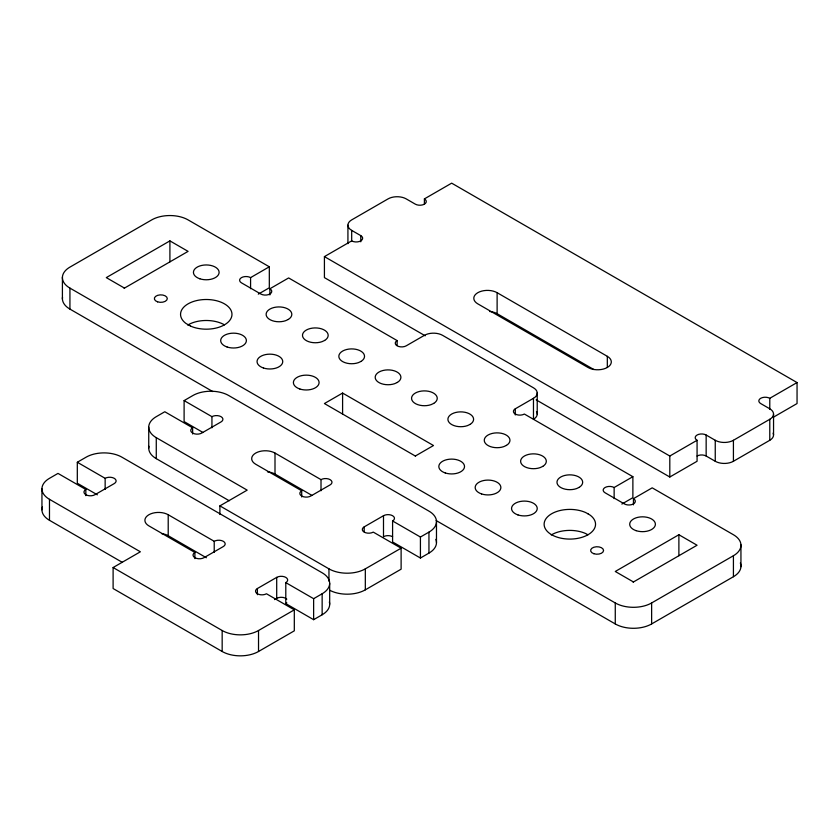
<?xml version="1.0" encoding="UTF-8"?>
<svg xmlns="http://www.w3.org/2000/svg" width="839" height="839" viewBox="0 0 839 839"><rect width="100%" height="100%" fill="white"/><g stroke="black" fill="none" stroke-linecap="round" stroke-linejoin="round"><path stroke-width="1.26" d="M124.141 288.291L188.083 251.375L169.908 240.887L106.291 277.615L124.466 288.102M536.478 411.529A12.858 7.425 0 0 1 533.468 419.29L533.468 398.305A12.858 7.425 0 0 0 533.468 387.807L442.583 335.338A12.858 7.425 0 0 0 424.398 335.338L406.223 345.825A6.429 3.713 0 0 1 397.13 345.825A6.429 3.713 0 0 1 397.13 340.582L288.637 277.94L269.885 288.763A6.429 3.713 0 0 1 269.885 294.007A6.429 3.713 0 0 1 260.803 294.007L241.485 282.858A6.429 3.713 0 0 1 241.485 277.615A6.429 3.713 0 0 1 250.578 277.615L269.319 266.792L269.319 287.777L258.297 294.143M425.205 335.799L324.42 277.615L324.42 256.619L351.688 240.877A6.429 3.713 0 0 0 360.78 240.877A6.429 3.713 0 0 0 360.78 235.633L351.688 230.389A12.858 7.425 0 0 1 351.688 219.891L388.048 198.895A12.858 7.425 0 0 1 406.223 198.895L415.315 204.15A6.429 3.713 0 0 0 424.398 204.15A6.429 3.713 0 0 0 424.398 198.895L451.665 183.154L797.05 382.563L797.05 403.549L773.055 417.403M97.355 494.821L77.314 483.243L77.314 462.258L86.407 457.014A25.306 14.609 0 0 1 122.19 457.339L322.145 572.785A25.705 14.84 0 0 1 322.145 593.771L322.145 614.767L313.629 619.685L285.795 603.608L285.795 582.623A6.429 3.713 0 0 0 285.795 577.379A6.429 3.713 0 0 0 276.702 577.379L257.395 588.527L257.395 594.704M203.038 432.515L184.108 421.587L184.108 400.602L193.201 395.347A25.306 14.609 0 0 1 228.984 395.683L428.949 511.129A25.705 14.84 0 0 1 428.949 532.115L428.949 553.1L420.423 558.029L392.589 541.952L392.589 520.967A6.429 3.713 0 0 0 392.589 515.712A6.429 3.713 0 0 0 383.496 515.712L364.189 526.871A6.429 3.713 0 0 0 364.189 532.115A6.429 3.713 0 0 0 373.271 532.115L401.115 548.182L401.115 569.178L365.322 589.838A25.705 14.84 0 0 1 329.549 590.163M415.315 456.028L433.49 445.53L342.595 393.061L324.42 403.549L415.536 456.154M257.395 588.527A6.429 3.713 0 0 0 257.395 593.771A6.429 3.713 0 0 0 266.477 593.771L294.311 609.848L294.311 630.834L258.527 651.494A25.705 14.84 0 0 1 222.167 651.494L113.108 588.527L113.108 567.531L140.365 551.789L49.48 499.32A25.705 14.84 0 0 1 49.48 478.324L57.996 473.406L85.84 489.483L85.84 495.65M219.902 514.517L219.902 505.875L247.169 490.133L156.274 437.664A25.705 14.84 0 0 1 156.274 416.668L164.801 411.75L192.634 427.817L192.634 433.994M515.293 414.969L515.293 408.803L533.468 398.305M274.563 599.602L276.702 598.364A6.429 3.713 0 0 1 286.812 599.13M113.108 567.531L222.167 630.509A25.705 14.84 0 0 0 258.527 630.509L294.311 609.848M285.795 582.623L313.629 598.689L322.145 593.771M219.902 505.875L328.961 568.852A25.705 14.84 0 0 0 365.322 568.852L401.115 548.182M392.589 520.967L420.423 537.033L428.949 532.115M436.133 520.526L615.27 623.943A25.705 14.84 0 0 0 651.63 623.943L733.422 576.718L733.422 555.733A25.705 14.84 0 0 0 733.422 534.737L652.197 487.837L633.445 498.66A6.429 3.713 0 0 1 633.445 503.914A6.429 3.713 0 0 1 624.363 503.914L605.045 492.755A6.429 3.713 0 0 1 605.045 487.511A6.429 3.713 0 0 1 614.138 487.511L632.879 476.688L632.879 497.674L621.856 504.05M324.42 256.619L669.805 456.028L697.073 440.286A6.429 3.713 0 0 1 697.073 435.032A6.429 3.713 0 0 1 706.155 435.032L715.248 440.286A12.858 7.425 0 0 0 733.422 440.286L769.783 419.29A12.858 7.425 0 0 0 769.783 408.803L760.69 403.549A6.429 3.713 0 0 1 760.69 398.305A6.429 3.713 0 0 1 769.783 398.305L797.05 382.563M536.184 399.867L669.805 477.013L697.073 461.272L697.073 440.286M697.073 456.028A6.429 3.713 0 0 1 706.155 456.028L715.248 461.272A12.858 7.425 0 0 0 733.422 461.272L769.783 440.286A12.858 7.425 0 0 0 773.107 433.113M633.13 582.151L697.062 545.235L678.887 534.737L615.27 571.474L633.445 581.962M269.319 266.792L188.083 219.891A25.705 14.84 0 0 0 151.733 219.891L69.931 267.117A25.705 14.84 0 0 0 69.931 288.102L615.27 602.958A25.705 14.84 0 0 0 651.63 602.958L733.422 555.733M587.94 534.779L585.58 533.51A25.705 14.84 0 0 0 551.265 534.957M497.118 292.696L607.321 356.323A13.655 7.887 0 0 1 607.321 367.472A13.655 7.887 0 0 1 588.003 367.472L477.8 303.854A13.655 7.887 0 0 1 477.8 292.696A13.655 7.887 0 0 1 497.118 292.696L497.118 313.692L593.823 369.527M632.879 476.688L524.375 414.047A6.429 3.713 0 0 1 515.293 414.047A6.429 3.713 0 0 1 515.293 408.803M62.516 297.205A25.705 14.84 0 0 0 69.931 309.098L212.781 391.572M184.108 400.602L211.942 416.668A6.429 3.713 0 0 1 221.035 416.668A6.429 3.713 0 0 1 221.035 421.923L201.717 433.071A6.429 3.713 0 0 1 192.634 433.071A6.429 3.713 0 0 1 192.634 427.817M275.003 453.07L321.012 479.635A6.429 3.713 0 0 1 330.105 479.635A6.429 3.713 0 0 1 330.105 484.89L310.787 496.038A6.429 3.713 0 0 1 301.704 496.038A6.429 3.713 0 0 1 301.704 490.794L255.685 464.229A13.655 7.887 0 0 1 255.685 453.07A13.655 7.887 0 0 1 275.003 453.07L275.003 474.066L312.035 495.45M148.943 446.296A25.705 14.84 0 0 0 156.274 458.65L229.215 500.757M77.314 462.258L105.148 478.324A6.429 3.713 0 0 1 114.24 478.324A6.429 3.713 0 0 1 114.24 483.579L94.922 494.727A6.429 3.713 0 0 1 85.84 494.727A6.429 3.713 0 0 1 85.84 489.483M168.209 514.737L214.218 541.302A6.429 3.713 0 0 1 223.31 541.302A6.429 3.713 0 0 1 223.31 546.546L203.992 557.694A6.429 3.713 0 0 1 194.9 557.694A6.429 3.713 0 0 1 194.9 552.45L148.891 525.885A13.655 7.887 0 0 1 148.891 514.737A13.655 7.887 0 0 1 168.209 514.737L168.209 535.722L206.363 557.757M42.401 507.029A25.705 14.84 0 0 0 49.48 520.306L122.421 562.413M773.548 414.047L773.548 435.032M769.783 398.305L769.783 409.422M769.783 419.29L769.783 440.286M740.942 544.763L740.942 566.692M733.422 440.286L733.422 461.272M715.248 440.286L715.248 461.272M706.155 435.032L706.155 456.028M678.887 534.737L678.887 555.733M669.805 456.028L669.805 477.013M651.63 602.958L651.63 623.943M633.445 498.66L633.445 504.837M615.27 602.958L615.27 623.943M614.138 487.511L614.138 498.628M607.321 356.323L607.321 367.44M537.222 392.82L537.222 414.277M436.479 521.617L436.479 542.613M424.398 198.895L424.398 203.835M420.423 537.033L420.423 558.029M397.13 340.582L397.13 345.521M383.496 515.712L383.496 536.708A6.429 3.713 0 0 1 392.589 536.708M365.322 568.852L365.322 589.838M364.189 526.871L364.189 531.811M360.78 235.633L360.78 241.81M351.688 230.389L351.688 241.496M347.923 225.135L347.923 243.656M342.595 393.061L342.595 414.047M329.675 583.283L329.675 604.269M328.961 568.852L328.961 581.196M321.012 479.635L321.012 490.752M313.629 598.689L313.629 619.685M301.704 490.794L301.704 496.961M276.702 577.379L276.702 598.364M269.885 288.763L269.885 294.94M258.527 630.509L258.527 651.494M250.578 277.615L250.578 288.721M222.167 630.509L222.167 651.494M214.218 541.302L214.218 552.408M211.942 416.668L211.942 427.785M194.9 552.45L194.9 558.627M169.908 240.887L169.908 261.873M156.274 437.664L156.274 458.65M148.744 427.166L148.744 448.152M105.148 478.324L105.148 489.441M69.931 288.102L69.931 309.098M62.411 277.143L62.411 299.072M49.48 499.32L49.48 520.306M41.95 488.822L41.95 509.818M489.588 311.479A13.655 7.887 0 0 1 497.118 313.692M329.36 601.951A25.705 14.84 0 0 1 322.145 614.767M286.812 602.842A6.429 3.713 0 0 1 285.795 603.608M161.528 533.604A13.655 7.887 0 0 1 168.209 535.722M740.334 562.99A25.705 14.84 0 0 1 733.422 576.718M187.705 325.06A25.705 14.84 0 0 1 224.443 324.84M435.861 539.372A25.705 14.84 0 0 1 428.949 553.1M267.484 471.854A13.655 7.887 0 0 1 268.323 471.948M269.151 472.074A13.655 7.887 0 0 1 275.003 474.066M288.301 319.449L285.69 320.676A12.858 7.425 0 0 1 266.204 315.181A12.858 7.425 0 0 1 283.058 307.305A12.858 7.425 0 0 1 288.301 319.449M324.662 340.445L322.05 341.662A12.858 7.425 0 0 1 302.564 336.177A12.858 7.425 0 0 1 319.407 328.301A12.858 7.425 0 0 1 324.662 340.445M361.011 361.431L358.4 362.647A12.858 7.425 0 0 1 338.914 357.162A12.858 7.425 0 0 1 355.767 349.286A12.858 7.425 0 0 1 361.011 361.431M397.371 382.427L394.76 383.643A12.858 7.425 0 0 1 375.274 378.158A12.858 7.425 0 0 1 392.128 370.272A12.858 7.425 0 0 1 397.371 382.427M433.721 403.412L431.12 404.629A12.858 7.425 0 0 1 411.634 399.144A12.858 7.425 0 0 1 428.477 391.268A12.858 7.425 0 0 1 433.721 403.412M470.081 424.398L467.47 425.625A12.858 7.425 0 0 1 447.984 420.129A12.858 7.425 0 0 1 464.837 412.253A12.858 7.425 0 0 1 470.081 424.398M506.441 445.394L503.83 446.61A12.858 7.425 0 0 1 484.344 441.125A12.858 7.425 0 0 1 501.187 433.249A12.858 7.425 0 0 1 506.441 445.394M542.791 466.379L540.18 467.606A12.858 7.425 0 0 1 520.694 462.111A12.858 7.425 0 0 1 537.547 454.235A12.858 7.425 0 0 1 542.791 466.379M579.151 487.375L576.54 488.592A12.858 7.425 0 0 1 557.054 483.107A12.858 7.425 0 0 1 573.907 475.231A12.858 7.425 0 0 1 579.151 487.375M587.94 513.783L585.58 512.514A25.705 14.84 0 0 0 544.742 521.009A25.705 14.84 0 0 0 575.428 538.732A25.705 14.84 0 0 0 590.142 515.146L587.94 513.783M190.505 326.067L185.954 323.445A25.705 14.84 0 0 1 200.657 299.859A25.705 14.84 0 0 1 231.354 317.582A25.705 14.84 0 0 1 190.505 326.067M593.855 553.719A6.481 3.744 0 0 0 603.566 550.478A6.481 3.744 0 0 0 593.855 547.238A6.481 3.744 0 0 0 593.855 553.719M636.109 530.668A12.858 7.425 0 0 0 655.395 524.239A12.858 7.425 0 0 0 636.109 517.82A12.858 7.425 0 0 0 636.109 530.668M199.839 278.789A12.858 7.425 0 0 0 219.115 272.36A12.858 7.425 0 0 0 199.839 265.942A12.858 7.425 0 0 0 199.839 278.789M157.585 301.841A6.481 3.744 0 0 0 167.297 298.6A6.481 3.744 0 0 0 157.585 295.359A6.481 3.744 0 0 0 157.585 301.841M263.456 367.996A12.858 7.425 0 0 0 282.743 361.567A12.858 7.425 0 0 0 263.456 355.149A12.858 7.425 0 0 0 263.456 367.996M227.107 347.01A12.858 7.425 0 0 0 246.383 340.582A12.858 7.425 0 0 0 227.107 334.153A12.858 7.425 0 0 0 227.107 347.01M299.817 388.992A12.858 7.425 0 0 0 319.093 382.563A12.858 7.425 0 0 0 299.817 376.134A12.858 7.425 0 0 0 299.817 388.992M445.236 472.944A12.858 7.425 0 0 0 464.523 466.526A12.858 7.425 0 0 0 445.236 460.097A12.858 7.425 0 0 0 445.236 472.944M481.596 493.94A12.858 7.425 0 0 0 500.873 487.511A12.858 7.425 0 0 0 481.596 481.083A12.858 7.425 0 0 0 481.596 493.94M517.957 514.926A12.858 7.425 0 0 0 537.233 508.497A12.858 7.425 0 0 0 517.957 502.079A12.858 7.425 0 0 0 517.957 514.926"/></g></svg>
